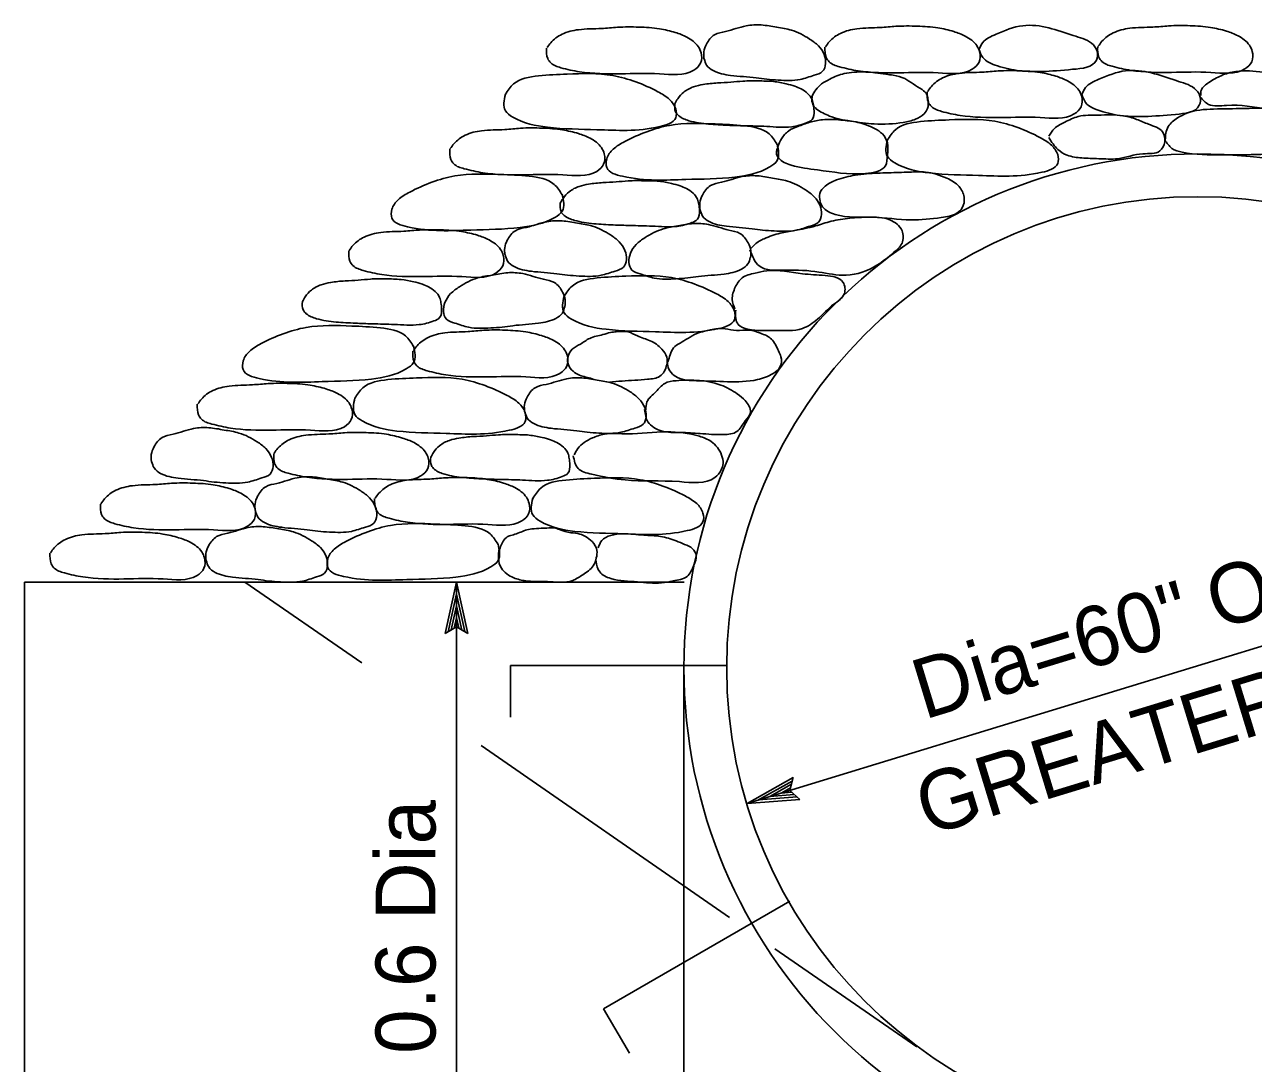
# Model space of a CAD drawing. Extents: x -894 to 866, y -476 to 714.
# Drawn here: x 232.3 to 375.8, y 385.5 to 506.7 of the extents above; entities that cross this region are included whole.
import ezdxf

# ---------------------------------------------------------------- set-up
doc = ezdxf.new("R2010")
doc.units = 0
for name, color, linetype in [('56 Stage 3 Anno', 7, 'Continuous'), ('57 Undefined', 7, 'Continuous'), ('60 Nongeo Data', 7, 'Continuous')]:
    doc.layers.add(name, color=color, linetype=linetype)

msp = doc.modelspace()

# ---------------------------------------------------------------- linework, layer by layer
at = {"layer": '56 Stage 3 Anno'}
for p, q in [((316.72, 415.82), (421.91, 447.98)), ((281.43, 435.65), (282.77, 441.65)), ((282.77, 441.65), (282.77, 376.65)), ((282.77, 441.65), (282.77, 441.65)), ((282.77, 441.65), (284.1, 435.65)), ((281.79, 435.86), (282.77, 440.27)), ((282.77, 440.26), (283.74, 435.88)), ((282.15, 436.1), (282.77, 438.89)), ((282.77, 438.89), (283.39, 436.06)), ((282.77, 436.45), (281.43, 435.65)), ((282.49, 436.28), (282.77, 437.5)), ((282.77, 437.5), (283.03, 436.3)), ((284.1, 435.65), (282.77, 436.45)), ((281.43, 435.65), (281.43, 435.65)), ((284.1, 435.65), (284.1, 435.65)), ((316.72, 415.82), (322.07, 418.84)), ((318.05, 416.23), (321.95, 418.43)), ((319.36, 416.62), (321.88, 418.05)), ((322.07, 418.84), (321.69, 417.34)), ((322.07, 418.84), (322.07, 418.84)), ((322.85, 416.29), (316.72, 415.82)), ((322.54, 416.57), (318.04, 416.22)), ((322.21, 416.84), (319.36, 416.62)), ((320.68, 417.03), (321.76, 417.64)), ((321.94, 417.12), (320.68, 417.03)), ((321.69, 417.34), (322.85, 416.29)), ((322.85, 416.29), (322.85, 416.29)), ((316.72, 415.82), (316.72, 415.82))]:
    msp.add_line(p, q, dxfattribs=at)
at = {"layer": '60 Nongeo Data'}
for p, q in [((324.85, 496.84), (324.67, 497.07)), ((232.32, 441.65), (309.37, 441.65)), ((232.32, 441.65), (232.32, 342.52)), ((258.06, 441.65), (271.69, 432.22)), ((289.07, 431.9), (314.32, 431.9)), ((289.07, 431.9), (289.07, 425.9)), ((309.32, 431.9), (309.32, 342.9)), ((285.65, 422.56), (314.64, 402.51)), ((321.69, 404.4), (299.95, 391.85)), ((319.96, 398.83), (336.52, 387.38)), ((299.95, 391.85), (302.95, 386.65))]:
    msp.add_line(p, q, dxfattribs=at)
for radius in [60, 55]:
    msp.add_circle((369.32, 431.65), radius, dxfattribs=at)
for points in [[(311.67, 502.76), (311.65, 503.56), (311.96, 504.45), (312.9, 505.55), (314.2, 505.94), (316.6, 506.6), (318.36, 506.7), (320.17, 506.44), (321.89, 506.09), (324, 505.06), (325.03, 504.26), (325.7, 503.24), (325.87, 502.19), (325.52, 501.29), (324.55, 500.83), (322.91, 500.34), (320.35, 500.26), (319, 500.36), (317.77, 500.53), (314.77, 500.81), (312.74, 501.37), (311.98, 502), (311.7, 502.76)], [(343.8, 503.86), (344.22, 504.64), (345.78, 505.62), (348.9, 506.61), (351.93, 506.36), (354.8, 505.46), (356.94, 504.56), (357.59, 503.65), (357.51, 502.59), (354.72, 501.52), (351.11, 501.27), (348.57, 501.35), (345.94, 501.93), (344.22, 502.91), (343.78, 503.86)], [(357.72, 504.21), (358.15, 504.79), (359.46, 505.77), (361.39, 506.31), (364.09, 506.45), (365.94, 506.59), (368.44, 506.61), (370.84, 506.41), (372.69, 505.98), (374.04, 505.44), (375.37, 504.34), (375.7, 503.62), (375.64, 502.41), (374.84, 501.57), (370.86, 501.16), (366.29, 501.16), (361.51, 501.4), (359.34, 501.87), (358.15, 502.43), (357.8, 502.94), (357.65, 504.17)], [(293.34, 504.05), (293.77, 504.63), (295.09, 505.61), (297.01, 506.15), (299.72, 506.29), (301.57, 506.43), (304.07, 506.45), (306.47, 506.25), (308.31, 505.82), (309.67, 505.28), (311, 504.18), (311.33, 503.46), (311.27, 502.25), (310.47, 501.41), (306.49, 501), (301.92, 501), (297.14, 501.24), (294.96, 501.71), (293.77, 502.27), (293.42, 502.78), (293.28, 504.01)], [(325.87, 504.16), (326.3, 504.74), (327.61, 505.72), (329.54, 506.26), (332.25, 506.4), (334.09, 506.54), (336.59, 506.56), (338.99, 506.36), (340.84, 505.93), (342.19, 505.39), (343.53, 504.29), (343.85, 503.57), (343.79, 502.36), (342.99, 501.52), (339.01, 501.11), (334.44, 501.11), (329.66, 501.35), (327.49, 501.82), (326.3, 502.38), (325.95, 502.89), (325.8, 504.12)], [(288.47, 498.58), (289.42, 499.81), (292.33, 500.75), (295.69, 500.96), (301.02, 500.79), (303.69, 500.06), (306.28, 498.91), (307.63, 498), (308.37, 496.9), (308.37, 495.87), (306.52, 494.84), (299.14, 494.47), (293.39, 494.76), (289.33, 495.95), (288.47, 496.69), (288.47, 498.62)], [(324.57, 497.06), (324.28, 497.8), (324.32, 498.39), (324.73, 499.13), (325.41, 499.81), (326.35, 500.36), (327.19, 500.77), (328.05, 501.02), (329.2, 501.18), (330.56, 501.2), (331.64, 501.12), (332.92, 500.94), (333.78, 500.83), (335.11, 500.44), (336.09, 499.81), (337.16, 499.15), (337.71, 498.56), (337.84, 497.9), (337.78, 496.94), (337.39, 496.34), (336.38, 495.7), (334.95, 495.33), (331.56, 495.15), (328.79, 495.48), (326.31, 496.07), (324.81, 496.85)], [(337.8, 498.95), (338.23, 499.53), (339.54, 500.51), (341.47, 501.05), (344.18, 501.19), (346.02, 501.33), (348.52, 501.35), (350.92, 501.15), (352.77, 500.72), (354.12, 500.18), (355.46, 499.08), (355.79, 498.36), (355.72, 497.15), (354.92, 496.31), (350.95, 495.89), (346.37, 495.89), (341.59, 496.14), (339.42, 496.61), (338.23, 497.17), (337.88, 497.68), (337.74, 498.91)], [(355.81, 498.6), (356.23, 499.38), (357.79, 500.36), (360.91, 501.35), (363.94, 501.1), (366.82, 500.2), (368.95, 499.29), (369.6, 498.39), (369.52, 497.32), (366.73, 496.26), (363.12, 496.01), (360.58, 496.09), (357.95, 496.67), (356.23, 497.65), (355.79, 498.6)], [(369.68, 498.47), (369.76, 499.11), (370.64, 499.98), (372.07, 500.78), (373.78, 501.26), (376.97, 501.18), (380.12, 500.7), (384.54, 500.06), (386.21, 499.23), (386.77, 497.51), (386.01, 496.28), (384.5, 495.84), (380.67, 496.44), (377.45, 496.91), (372.71, 497.31), (370.6, 497.43), (369.64, 498.31)], [(308.27, 497.51), (308.6, 498.09), (309.32, 498.87), (310.46, 499.48), (311.57, 499.75), (313.25, 499.93), (314.79, 500.02), (316.21, 500.14), (317.99, 500.16), (319.8, 500.1), (321.27, 499.83), (322.28, 499.54), (323, 499.24), (323.77, 498.7), (324.29, 498.01), (324.45, 497.37), (324.53, 496.69), (324.29, 495.65), (323.63, 495.26), (321.91, 494.82), (319, 494.85), (316.41, 494.93), (314.46, 494.99), (312.19, 495.13), (309.91, 495.52), (308.72, 496.1), (308.35, 496.55), (308.27, 497.53)], [(365.54, 493.29), (365.62, 494.05), (365.9, 494.84), (366.97, 495.84), (368.05, 496.4), (371.19, 496.88), (374.7, 496.95), (379.72, 496.68), (382.47, 495.64), (383.7, 494.8), (383.58, 493.57), (383.11, 492.81), (381.31, 492.05), (376.05, 491.57), (372.19, 491.53), (367.53, 491.85), (366.33, 492.29), (365.5, 493.29)], [(320.21, 492.76), (319.27, 493.99), (316.35, 494.93), (312.99, 495.14), (307.66, 494.98), (304.99, 494.24), (302.41, 493.09), (301.05, 492.19), (300.31, 491.08), (300.31, 490.05), (302.16, 489.03), (309.54, 488.66), (315.29, 488.94), (319.35, 490.13), (320.21, 490.87), (320.21, 492.8)], [(320.19, 491.91), (320.32, 492.57), (320.72, 493.39), (321.54, 494.32), (322.62, 494.84), (324.03, 495.34), (325.5, 495.64), (327.67, 495.6), (329.63, 495.32), (331.58, 494.62), (332.51, 493.97), (333.09, 492.95), (333.11, 491.53), (332.85, 490.26), (330.54, 489.36), (324.93, 489.78), (321.84, 490.34), (320.38, 491.18), (320.15, 491.61), (320.25, 492.31)], [(333.09, 493.24), (334.03, 494.47), (336.94, 495.41), (340.31, 495.62), (345.64, 495.45), (348.31, 494.72), (350.89, 493.57), (352.24, 492.66), (352.98, 491.56), (352.98, 490.53), (351.14, 489.5), (343.75, 489.13), (338.01, 489.42), (333.95, 490.61), (333.09, 491.35), (333.09, 493.28)], [(351.95, 493.72), (352.6, 494.62), (353.83, 495.36), (355.39, 496.01), (357.69, 496.18), (360.64, 496.1), (362.2, 495.68), (363.6, 495.11), (365.24, 494.21), (365.48, 493.06), (364.91, 491.99), (362.94, 491.66), (359.99, 491.09), (357.77, 491.09), (355.8, 491.17), (354.08, 491.5), (353.01, 492.16), (351.95, 493.55)], [(282.03, 492.26), (282.46, 492.83), (283.77, 493.82), (285.7, 494.35), (288.41, 494.49), (290.25, 494.64), (292.76, 494.66), (295.16, 494.45), (297, 494.02), (298.36, 493.49), (299.69, 492.38), (300.02, 491.66), (299.95, 490.45), (299.15, 489.61), (295.18, 489.2), (290.6, 489.2), (285.82, 489.45), (283.65, 489.92), (282.46, 490.47), (282.11, 490.99), (281.97, 492.22)], [(325.24, 486.13), (325.2, 487.01), (325.84, 487.89), (327.16, 488.61), (329.31, 489.16), (330.66, 489.32), (333.21, 489.44), (335.68, 489.52), (337.55, 489.52), (340.02, 488.81), (341.46, 487.85), (342.05, 486.61), (341.82, 485.34), (341.22, 484.74), (339.39, 484.22), (335.84, 483.94), (331.38, 484.26), (327, 484.58), (325.52, 485.46), (325.2, 486.09)], [(295.11, 486.86), (294.17, 488.09), (291.26, 489.04), (287.89, 489.24), (282.56, 489.08), (279.89, 488.34), (277.31, 487.19), (275.96, 486.29), (275.22, 485.18), (275.22, 484.15), (277.06, 483.13), (284.45, 482.76), (290.19, 483.05), (294.25, 484.24), (295.11, 484.97), (295.11, 486.9)], [(294.88, 485.88), (295.21, 486.45), (295.93, 487.23), (297.08, 487.85), (298.19, 488.11), (299.87, 488.3), (301.41, 488.38), (302.82, 488.5), (304.61, 488.52), (306.41, 488.46), (307.89, 488.19), (308.89, 487.91), (309.61, 487.6), (310.39, 487.07), (310.9, 486.37), (311.07, 485.73), (311.15, 485.06), (310.9, 484.01), (310.25, 483.62), (308.52, 483.19), (305.61, 483.21), (303.03, 483.29), (301.08, 483.35), (298.8, 483.5), (296.53, 483.89), (295.34, 484.46), (294.97, 484.91), (294.88, 485.9)], [(311.2, 485.15), (311.18, 485.95), (311.48, 486.83), (312.43, 487.94), (313.72, 488.33), (316.12, 488.99), (317.88, 489.09), (319.69, 488.82), (321.41, 488.47), (323.52, 487.45), (324.55, 486.65), (325.23, 485.62), (325.39, 484.57), (325.04, 483.67), (324.08, 483.22), (322.44, 482.73), (319.87, 482.65), (318.52, 482.75), (317.29, 482.91), (314.29, 483.2), (312.26, 483.75), (311.5, 484.39), (311.22, 485.15)], [(288.41, 479.89), (288.39, 480.69), (288.7, 481.57), (289.64, 482.68), (290.93, 483.07), (293.33, 483.73), (295.1, 483.83), (296.9, 483.56), (298.63, 483.21), (300.74, 482.19), (301.76, 481.39), (302.44, 480.36), (302.6, 479.31), (302.26, 478.41), (301.29, 477.96), (299.65, 477.47), (297.09, 477.39), (295.73, 477.49), (294.5, 477.65), (291.51, 477.94), (289.48, 478.49), (288.72, 479.13), (288.43, 479.89)], [(317.16, 480.6), (317.6, 481.07), (318.71, 481.75), (320.58, 482.39), (322.26, 482.71), (324.69, 483.23), (326.52, 483.78), (328.71, 484.14), (330.86, 484.26), (333.37, 483.94), (334.8, 482.67), (334.8, 481.23), (333.81, 480.12), (331.86, 478.64), (328.27, 477.49), (325.09, 477.85), (321.18, 478.08), (318.11, 478.56), (317.04, 480.44)], [(270.24, 480.38), (270.67, 480.96), (271.98, 481.94), (273.91, 482.47), (276.62, 482.62), (278.46, 482.76), (280.96, 482.78), (283.36, 482.58), (285.21, 482.15), (286.56, 481.61), (287.9, 480.5), (288.23, 479.79), (288.16, 478.58), (287.36, 477.73), (283.38, 477.32), (278.81, 477.32), (274.03, 477.57), (271.86, 478.04), (270.67, 478.6), (270.32, 479.11), (270.18, 480.34)], [(317.1, 479.57), (317.13, 480.37), (316.82, 481.25), (315.87, 482.36), (314.58, 482.75), (312.18, 483.41), (310.42, 483.51), (308.61, 483.24), (306.89, 482.89), (304.78, 481.87), (303.75, 481.07), (303.08, 480.04), (302.91, 479), (303.26, 478.09), (304.22, 477.64), (305.86, 477.15), (308.43, 477.07), (309.78, 477.17), (311.01, 477.33), (314.01, 477.62), (316.04, 478.17), (316.8, 478.81), (317.08, 479.57)], [(315.29, 473.5), (314.97, 474.66), (315.33, 476.09), (316.12, 477.17), (317.64, 477.73), (318.99, 478.01), (323.17, 477.65), (325.84, 477.45), (327.91, 476.65), (328.07, 475.34), (326.84, 474.1), (324.93, 472.35), (323.17, 471.27), (319.95, 471.03), (316.8, 471.19), (315.68, 471.71), (315.37, 473.42)], [(264.77, 474.4), (265.1, 474.97), (265.81, 475.75), (266.96, 476.37), (268.07, 476.64), (269.75, 476.82), (271.29, 476.9), (272.71, 477.03), (274.49, 477.05), (276.3, 476.98), (277.77, 476.72), (278.78, 476.43), (279.5, 476.12), (280.27, 475.59), (280.79, 474.89), (280.95, 474.26), (281.03, 473.58), (280.79, 472.53), (280.13, 472.14), (278.41, 471.71), (275.5, 471.73), (272.91, 471.81), (270.96, 471.88), (268.69, 472.02), (266.41, 472.41), (265.22, 472.98), (264.85, 473.43), (264.77, 474.42)], [(295.43, 473.83), (295.45, 474.63), (295.15, 475.51), (294.2, 476.62), (292.91, 477.01), (290.51, 477.67), (288.75, 477.77), (286.94, 477.5), (285.22, 477.16), (283.11, 476.13), (282.08, 475.33), (281.41, 474.3), (281.24, 473.26), (281.59, 472.35), (282.55, 471.9), (284.19, 471.41), (286.76, 471.33), (288.11, 471.43), (289.34, 471.59), (292.34, 471.88), (294.37, 472.44), (295.13, 473.07), (295.41, 473.83)], [(295.32, 474.99), (296.27, 476.22), (299.18, 477.16), (302.54, 477.37), (307.88, 477.2), (310.54, 476.46), (313.13, 475.31), (314.48, 474.41), (315.22, 473.3), (315.22, 472.28), (313.37, 471.25), (305.99, 470.88), (300.25, 471.17), (296.19, 472.36), (295.32, 473.1), (295.32, 475.03)], [(277.75, 469.17), (276.8, 470.4), (273.89, 471.34), (270.53, 471.55), (265.19, 471.38), (262.53, 470.65), (259.94, 469.5), (258.59, 468.59), (257.85, 467.49), (257.85, 466.46), (259.7, 465.43), (267.08, 465.06), (272.82, 465.35), (276.88, 466.54), (277.75, 467.28), (277.75, 469.21)], [(277.73, 468.67), (278.16, 469.24), (279.47, 470.22), (281.4, 470.76), (284.11, 470.9), (285.95, 471.05), (288.45, 471.07), (290.85, 470.86), (292.7, 470.43), (294.05, 469.9), (295.39, 468.79), (295.71, 468.07), (295.65, 466.86), (294.85, 466.02), (290.87, 465.61), (286.3, 465.61), (281.52, 465.85), (279.35, 466.33), (278.16, 466.88), (277.81, 467.39), (277.67, 468.62)], [(298.8, 465.31), (298.4, 465.45), (296.96, 465.89), (295.77, 467.25), (295.77, 467.88), (296.28, 468.84), (297.24, 469.44), (298.32, 470.11), (299.87, 470.55), (300.75, 470.79), (301.42, 470.87), (302.82, 470.87), (303.89, 470.39), (305.37, 469.84), (306.76, 468.84), (307.32, 467.92), (307.32, 467.01), (306.52, 465.69), (305.09, 465.33), (302.1, 465.13), (300.62, 465.01)], [(307.48, 467.4), (307.72, 468.2), (308.12, 469), (308.87, 469.56), (309.79, 470.11), (310.82, 470.67), (311.74, 470.95), (312.42, 471.11), (314.13, 471.23), (315.45, 471.03), (316.92, 471.07), (318.27, 470.71), (319.55, 470.03), (320.38, 468.64), (320.66, 467.96), (320.58, 466.81), (319.75, 466.01), (317.91, 465.29), (314.41, 465.05), (310.78, 465.17), (308.59, 465.53), (307.44, 466.93), (307.44, 467.56)], [(270.89, 463.11), (271.83, 464.34), (274.74, 465.29), (278.1, 465.49), (283.44, 465.33), (286.1, 464.59), (288.69, 463.44), (290.04, 462.54), (290.78, 461.43), (290.78, 460.4), (288.93, 459.38), (281.55, 459.01), (275.81, 459.29), (271.75, 460.48), (270.89, 461.22), (270.89, 463.15)], [(290.72, 461.56), (290.7, 462.36), (291.01, 463.24), (291.95, 464.35), (293.24, 464.74), (295.64, 465.39), (297.41, 465.5), (299.21, 465.23), (300.94, 464.88), (303.05, 463.86), (304.07, 463.06), (304.75, 462.03), (304.91, 460.98), (304.57, 460.08), (303.6, 459.63), (301.96, 459.14), (299.4, 459.05), (298.04, 459.16), (296.81, 459.32), (293.82, 459.61), (291.79, 460.16), (291.03, 460.8), (290.74, 461.56)], [(304.89, 461.75), (305.01, 462.7), (306.08, 463.9), (307.08, 464.85), (308.43, 465.17), (310.78, 465.21), (313.65, 464.66), (315.56, 463.62), (316.48, 462.86), (316.92, 462.22), (317.12, 461.47), (316.48, 460.47), (315.52, 459.24), (313.93, 458.88), (311.22, 459), (308.95, 459.12), (306.68, 459.31), (305.13, 460.35), (304.73, 461.79)], [(252.55, 462.45), (252.98, 463.02), (254.29, 464.01), (256.22, 464.54), (258.93, 464.69), (260.78, 464.83), (263.28, 464.85), (265.68, 464.64), (267.52, 464.21), (268.88, 463.68), (270.21, 462.57), (270.54, 461.85), (270.48, 460.64), (269.68, 459.8), (265.7, 459.39), (261.12, 459.39), (256.35, 459.64), (254.17, 460.11), (252.98, 460.66), (252.63, 461.18), (252.49, 462.41)], [(247.14, 455.74), (247.12, 456.54), (247.43, 457.42), (248.37, 458.53), (249.66, 458.92), (252.06, 459.58), (253.83, 459.68), (255.63, 459.41), (257.36, 459.06), (259.47, 458.04), (260.49, 457.24), (261.17, 456.21), (261.34, 455.16), (260.99, 454.26), (260.02, 453.81), (258.38, 453.32), (255.82, 453.24), (254.46, 453.34), (253.23, 453.5), (250.24, 453.79), (248.21, 454.34), (247.45, 454.98), (247.16, 455.74)], [(261.47, 456.71), (261.9, 457.28), (263.22, 458.27), (265.15, 458.8), (267.85, 458.95), (269.7, 459.09), (272.2, 459.11), (274.6, 458.91), (276.45, 458.47), (277.8, 457.94), (279.13, 456.83), (279.46, 456.12), (279.4, 454.9), (278.6, 454.06), (274.62, 453.65), (270.05, 453.65), (265.27, 453.9), (263.09, 454.37), (261.9, 454.93), (261.56, 455.44), (261.41, 456.67)], [(279.75, 456.23), (280.08, 456.8), (280.79, 457.58), (281.94, 458.2), (283.05, 458.46), (284.73, 458.65), (286.27, 458.73), (287.68, 458.85), (289.47, 458.87), (291.27, 458.81), (292.75, 458.55), (293.76, 458.26), (294.47, 457.95), (295.25, 457.42), (295.77, 456.72), (295.93, 456.08), (296.01, 455.41), (295.77, 454.36), (295.11, 453.97), (293.39, 453.54), (290.47, 453.56), (287.89, 453.64), (285.94, 453.7), (283.66, 453.85), (281.39, 454.24), (280.2, 454.81), (279.83, 455.26), (279.75, 456.25)], [(296.52, 456.53), (296.92, 457.24), (298.63, 458.48), (300.03, 458.92), (302.74, 458.96), (307.32, 459.2), (311.14, 458.68), (312.5, 458.08), (313.73, 456.49), (313.89, 455.49), (313.69, 454.77), (312.94, 453.86), (308.79, 453.38), (302.46, 453.58), (298.56, 454.25), (296.96, 454.93), (296.4, 456.41)], [(259.25, 450), (259.23, 450.8), (259.54, 451.68), (260.48, 452.79), (261.77, 453.18), (264.17, 453.84), (265.94, 453.94), (267.74, 453.67), (269.47, 453.32), (271.58, 452.3), (272.6, 451.5), (273.28, 450.47), (273.44, 449.43), (273.1, 448.52), (272.13, 448.07), (270.49, 447.58), (267.93, 447.5), (266.57, 447.6), (265.34, 447.76), (262.35, 448.05), (260.32, 448.61), (259.56, 449.24), (259.27, 450)], [(273.27, 451.45), (273.7, 452.02), (275.01, 453.01), (276.94, 453.54), (279.64, 453.69), (281.49, 453.83), (283.99, 453.85), (286.39, 453.65), (288.24, 453.21), (289.59, 452.68), (290.92, 451.57), (291.25, 450.85), (291.19, 449.64), (290.39, 448.8), (286.41, 448.39), (281.84, 448.39), (277.06, 448.64), (274.89, 449.11), (273.7, 449.66), (273.35, 450.18), (273.2, 451.41)], [(291.66, 451.39), (292.6, 452.63), (295.52, 453.57), (298.88, 453.77), (304.21, 453.61), (306.88, 452.87), (309.46, 451.72), (310.82, 450.82), (311.55, 449.71), (311.55, 448.69), (309.71, 447.66), (302.32, 447.29), (296.58, 447.58), (292.52, 448.77), (291.66, 449.51), (291.66, 451.44)], [(241.24, 450.81), (241.67, 451.39), (242.98, 452.37), (244.91, 452.91), (247.62, 453.05), (249.46, 453.19), (251.96, 453.21), (254.36, 453.01), (256.21, 452.58), (257.56, 452.04), (258.9, 450.94), (259.23, 450.22), (259.16, 449.01), (258.36, 448.17), (254.38, 447.76), (249.81, 447.76), (245.03, 448), (242.86, 448.47), (241.67, 449.03), (241.32, 449.54), (241.18, 450.77)], [(253.52, 444.18), (253.49, 444.98), (253.8, 445.86), (254.75, 446.97), (256.04, 447.36), (258.44, 448.02), (260.2, 448.12), (262.01, 447.86), (263.73, 447.51), (265.84, 446.48), (266.87, 445.68), (267.54, 444.65), (267.71, 443.61), (267.36, 442.7), (266.4, 442.25), (264.76, 441.76), (262.19, 441.68), (260.84, 441.78), (259.61, 441.95), (256.61, 442.23), (254.58, 442.79), (253.82, 443.42), (253.54, 444.18)], [(287.62, 446.05), (286.68, 447.29), (283.77, 448.23), (280.4, 448.43), (275.07, 448.27), (272.41, 447.53), (269.82, 446.38), (268.47, 445.48), (267.73, 444.37), (267.73, 443.35), (269.58, 442.32), (276.96, 441.95), (282.7, 442.24), (286.76, 443.43), (287.62, 444.17), (287.62, 446.1)], [(287.74, 445.27), (287.98, 445.98), (288.82, 447.02), (289.41, 447.18), (290.81, 447.7), (291.56, 447.86), (292.64, 447.94), (293.56, 447.98), (294.19, 447.98), (294.79, 447.78), (296.11, 447.42), (297.18, 447.26), (297.82, 446.98), (298.61, 446.38), (299.17, 445.35), (299.09, 444.47), (298.73, 443.55), (297.5, 442.52), (296.34, 441.84), (294.95, 441.64), (293.16, 441.72), (290.85, 441.8), (289.45, 442.16), (288.02, 443.27), (287.66, 444.47), (287.74, 445.55)], [(235.34, 445.07), (235.77, 445.65), (237.09, 446.63), (239.01, 447.17), (241.72, 447.31), (243.57, 447.45), (246.07, 447.47), (248.47, 447.27), (250.31, 446.84), (251.67, 446.3), (253, 445.2), (253.33, 444.48), (253.27, 443.27), (252.47, 442.43), (248.49, 442.02), (243.92, 442.02), (239.14, 442.26), (236.96, 442.73), (235.77, 443.29), (235.42, 443.8), (235.28, 445.03)], [(299.31, 445.64), (299.73, 446.5), (300.77, 447.1), (302.2, 447.3), (304.63, 447.14), (306.58, 446.98), (308.41, 446.46), (309.41, 446.06), (310.33, 445.55), (310.76, 444.79), (310.49, 443.63), (309.69, 442.32), (308.06, 441.8), (306.7, 441.56), (303.91, 441.68), (300.77, 442.08), (299.49, 442.84), (299.09, 444.07), (299.09, 444.11)]]:
    msp.add_spline(points, degree=3, dxfattribs=at)

# ---------------------------------------------------------------- texts
at = {"layer": '57 Undefined'}
for s, rotation, p in [('Dia=60" OR ', 17, (337.37, 425.57)), (' GREATER', 17, (335.27, 411.23)), ('0.6 Dia', 90, (280.31, 386.57))]:
    msp.add_text(s, height=7, rotation=rotation, dxfattribs=at).set_placement(p)

doc.saveas('drawing.dxf')
